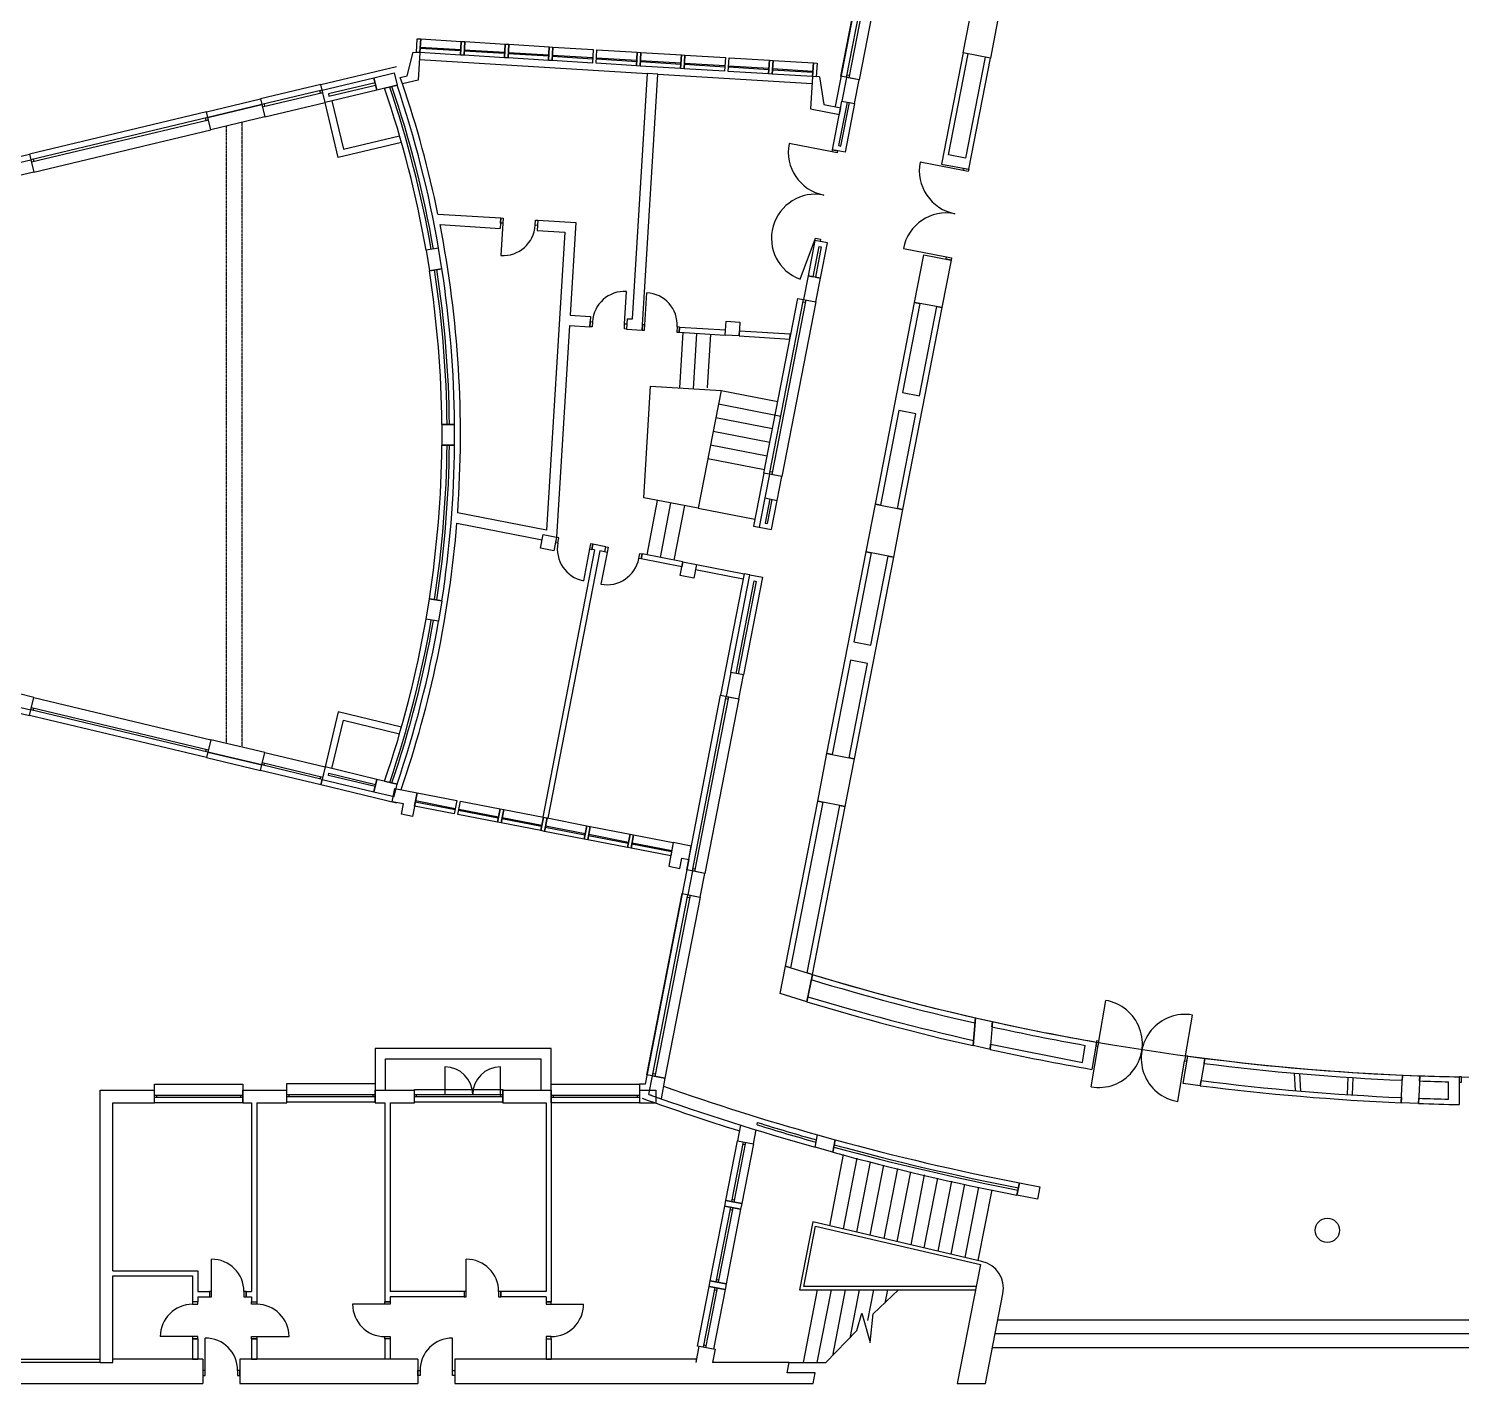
# Model space of a CAD drawing. Header units: millimetres. Extents: x -242071 to 82444, y -53139 to 112036.
# Drawn here: x -35061 to -3554, y -28063 to 1732 of the extents above; entities that cross this region are included whole.
import ezdxf

# ---------------------------------------------------------------- set-up
doc = ezdxf.new("R2010")
doc.units = ezdxf.units.MM
doc.linetypes.add('HIDDEN', pattern=[9.525, 6.35, -3.175])
for name, color, linetype in [('Columns_conc_steel_timber', 5, 'Continuous'), ('Open_stairs_and_ramps', 2, 'Continuous'), ('Walls_brick_block_etc', 3, 'Continuous'), ('Windows_and_doors_to_brickwork', 1, 'Continuous')]:
    doc.layers.add(name, color=color, linetype=linetype)

msp = doc.modelspace()

# ---------------------------------------------------------------- linework, layer by layer
at = {"layer": 'Columns_conc_steel_timber', "color": 4, "linetype": 'Continuous'}
for p, q in [((-27919.3, 494.1), (-27919.3, 494.1)), ((-17231.8, -157), (-17202.7, -7.4)), ((-15372.9, -3240.6), (-14774.5, -3356.9)), ((-16439.1, -8727), (-15840.7, -8843.3)), ((-17505.4, -14213.4), (-16907, -14329.7)), ((-27919.3, -14893.2), (-27919.3, -14893.2)), ((-14292.2, -20635.3), (-14241.3, -20022)), ((-21420.2, -21708.8), (-21340.9, -21300.8))]:
    msp.add_line(p, q, dxfattribs=at)
for points in [[(-13708.2, 2129.5), (-13911.8, 1082.3), (-14510.2, 1198.6), (-14306.6, 2245.8)], [(-26516.2, 1510.2), (-26436.4, 1505.3), (-26454.7, 1205.8), (-26534.5, 1210.7), (-26516.2, 1510.2)], [(-25548, 1450.9), (-25468.2, 1446.1), (-25486.5, 1146.6), (-25566.3, 1151.5), (-25548, 1450.9)], [(-24579.8, 1391.7), (-24500, 1386.9), (-24518.3, 1087.4), (-24598.1, 1092.3), (-24579.8, 1391.7)], [(-23611.6, 1332.5), (-23531.8, 1327.7), (-23550.1, 1028.2), (-23630, 1033.1), (-23611.6, 1332.5)], [(-26887.4, 659.6), (-26739.2, 695), (-26606.8, 1215.1), (-26454.7, 1205.8), (-26491.9, 597.4), (-26837.8, 514.7), (-26887.4, 659.6)], [(-21675.3, 1214.1), (-21595.4, 1209.3), (-21613.7, 909.8), (-21693.6, 914.7), (-21675.3, 1214.1)], [(-20707.1, 1154.9), (-20627.2, 1150.1), (-20645.5, 850.6), (-20725.4, 855.5), (-20707.1, 1154.9)], [(-18770.7, 1036.5), (-18690.8, 1031.7), (-18709.1, 732.2), (-18789, 737.1), (-18770.7, 1036.5)], [(-17802.5, 977.3), (-17722.6, 972.5), (-17741, 673), (-17820.8, 677.9), (-17802.5, 977.3)], [(-27469.3, 650.7), (-27024.6, 756.9), (-26959.8, 485.6), (-27404.5, 379.4), (-27469.3, 650.7)], [(-17668.7, 668.6), (-17820.8, 677.9), (-17864.4, -34.1), (-17231.8, -157)], [(-17668.7, 668.6), (-17573, 64.6), (-17202.7, -7.4)], [(-16798.6, 607.2), (-17072.9, 660.5), (-17174.7, 136.9), (-16900.4, 83.6), (-16798.6, 607.2)], [(-31055.1, -493.2), (-31120, -221.5), (-29934.2, 61.8), (-29869.3, -209.9), (-31055.1, -493.2)], [(-26248.7, -3592.8), (-25972.8, -3549.1), (-26044.3, -3097.5), (-26320.3, -3141.2), (-26248.7, -3592.8)], [(-14774.5, -3356.9), (-14978, -4404.1), (-15576.4, -4287.8), (-15372.9, -3240.6)], [(-17646.6, -3756.1), (-17920.9, -3702.8), (-18022.7, -4226.4), (-17748.4, -4279.7), (-17646.6, -3756.1)], [(-19721.9, -4703.7), (-19417.7, -4722.3), (-19436.3, -5026.5), (-19740.5, -5007.9), (-19721.9, -4703.7)], [(-25972.5, -7428.6), (-25693.1, -7428.6), (-25693.1, -6971.4), (-25972.5, -6971.4), (-25972.5, -7428.6)], [(-18494.6, -8119.5), (-18768.9, -8066.2), (-18870.7, -8589.8), (-18596.4, -8643.1), (-18494.6, -8119.5)], [(-15840.7, -8843.3), (-16044.2, -9890.5), (-16642.6, -9774.2), (-16439.1, -8727)], [(-23748.9, -9396), (-23449.7, -9454.1), (-23507.8, -9753.4), (-23807, -9695.2), (-23748.9, -9396)], [(-20671.6, -9994), (-20372.4, -10052.2), (-20430.5, -10351.4), (-20729.7, -10293.3), (-20671.6, -9994)], [(-26248.7, -10806.4), (-25972.8, -10850.1), (-26044.3, -11301.7), (-26320.3, -11258), (-26248.7, -10806.4)], [(-19342.6, -12482.9), (-19616.9, -12429.5), (-19718.7, -12953.1), (-19444.4, -13006.5), (-19342.6, -12482.9)], [(-31055.1, -13906), (-31120, -14177.7), (-29934.2, -14461), (-29869.3, -14189.3), (-31055.1, -13906)], [(-16907, -14329.7), (-17110.5, -15376.9), (-17708.9, -15260.6), (-17505.4, -14213.4)], [(-27469.3, -15049.8), (-27024.6, -15156.1), (-26959.8, -14884.8), (-27404.5, -14778.5), (-27469.3, -15049.8)], [(-27065.9, -15271.9), (-27008.7, -14977.4), (-26517.9, -15072.8), (-26619, -15593.1), (-26864.4, -15545.4), (-26820.5, -15319.6), (-27065.9, -15271.9)], [(-24692, -15427.6), (-24613.5, -15442.9), (-24670.7, -15737.4), (-24749.3, -15722.1), (-24692, -15427.6)], [(-23739.8, -15612.7), (-23661.3, -15628), (-23718.5, -15922.5), (-23797.1, -15907.2), (-23739.8, -15612.7)], [(-22787.6, -15797.8), (-22709.1, -15813), (-22766.4, -16107.5), (-22844.9, -16092.2), (-22787.6, -15797.8)], [(-21835.5, -15982.8), (-21756.9, -15998.1), (-21814.2, -16292.6), (-21892.7, -16277.3), (-21835.5, -15982.8)], [(-20544.9, -16539.2), (-20487.7, -16244.7), (-20883.3, -16167.9), (-20984.4, -16688.1), (-20739, -16735.8), (-20695.1, -16510), (-20544.9, -16539.2)], [(-20190.6, -16846.2), (-20464.9, -16792.9), (-20566.7, -17316.5), (-20292.3, -17369.8), (-20190.6, -16846.2)], [(-18414.3, -18890.2), (-17826.2, -19071.6), (-17945.3, -19672.2), (-18531.1, -19491.6), (-18414.3, -18890.2)], [(-14241.3, -20022), (-13866, -20106), (-13916.8, -20718.7), (-14292.2, -20635.3)], [(-9672, -21466.4), (-9570.5, -20865.2), (-9192.4, -20914.5), (-9294, -21515.9), (-9672, -21466.4)], [(-21340.9, -21300.8), (-21066.6, -21354.1), (-21153.8, -21802.9)], [(-4848.7, -21282), (-4468, -21297.9), (-4493.4, -21906.7), (-4874.1, -21890.8), (-4848.7, -21282)], [(-17767.5, -22870.8), (-17714.4, -22596.9), (-17322.4, -22705.7), (-17375, -22979.5), (-17767.5, -22870.8)], [(-13273.4, -23650.9), (-12824.3, -23738.2), (-12877.8, -24012.4), (-13326.6, -23925.2), (-13273.4, -23650.9)], [(-19728.3, -24040.6), (-19379.2, -24108.4), (-19403.4, -24233.1), (-19752.5, -24165.2), (-19728.3, -24040.6)], [(-20095.3, -25929.3), (-20071.1, -25804.6), (-19722, -25872.5), (-19746.2, -25997.1), (-20095.3, -25929.3)]]:
    msp.add_lwpolyline(points, dxfattribs=at)
msp.add_circle((-6500, -24697), 266.7, dxfattribs=at)
msp.add_arc((-2588.4, 31169.6), 56131.7, 250.39745, 250.68578, dxfattribs=at)
at = {"layer": 'Open_stairs_and_ramps', "color": 2, "linetype": 'Continuous'}
for p, q in [((-20672.2, -4950.9), (-20746.6, -6167.9)), ((-20442.4, -6186.5), (-20368, -4969.5)), ((-20063.7, -4988.1), (-20135.7, -6165)), ((-19833.9, -6223.7), (-18587.2, -6466)), ((-19892.1, -6522.9), (-18520.7, -6789.4)), ((-19950.2, -6822.1), (-18703.5, -7064.4)), ((-20008.4, -7121.3), (-18761.7, -7363.6)), ((-20066.5, -7420.5), (-18819.8, -7662.8)), ((-20124.7, -7719.7), (-18878, -7962)), ((-21235.5, -8642.4), (-21468.1, -9839.3)), ((-21168.9, -9897.4), (-20936.3, -8700.6)), ((-20637.1, -8758.7), (-20869.7, -9955.6)), ((-20337.9, -8816.9), (-19091.2, -9059.2)), ((-17443.8, -24597.8), (-17139.7, -23032.9)), ((-16844.5, -23111.5), (-17146.8, -24667.2)), ((-16849.8, -24736.6), (-16548.9, -23188.5)), ((-16552.8, -24806), (-16253.1, -23263.8)), ((-15956.9, -23337.5), (-16255.7, -24875.4)), ((-15958.7, -24944.8), (-15660.4, -23409.6)), ((-15363.6, -23480.1), (-15661.7, -25014.2)), ((-15364.7, -25083.6), (-15066.4, -23548.9)), ((-14769, -23616.1), (-15067.7, -25153)), ((-14770.7, -25222.4), (-14471.2, -23681.6)), ((-14173.2, -23745.6), (-14473.7, -25291.8)), ((-14176.6, -25361.2), (-13874.8, -23807.9)), ((-14096.3, -25379.9), (-17815.1, -24511)), ((-17717.3, -26005.1), (-18028.3, -27605.3)), ((-17717.8, -27605.3), (-17406.8, -26005.1)), ((-17377.9, -27454), (-17096.3, -26005.1)), ((-16992.5, -27068.5), (-16785.8, -26005.1)), ((-16607.1, -26683.1), (-16475.3, -26005.1)), ((-16221.7, -26297.7), (-16164.8, -26005.1)), ((-13746.9, -26665.5), (8646.3, -26665.5)), ((8705.6, -26970.3), (-13806.1, -26970.3)), ((-13865.4, -27275.1), (8764.8, -27275.1)), ((-18338.8, -27605.3), (-17529.2, -27605.3))]:
    msp.add_line(p, q, dxfattribs=at)
for points in [[(-21384.5, -6128.8), (-19833.9, -6223.7), (-20337.9, -8816.9), (-21534.7, -8584.3), (-21384.5, -6128.8)], [(-17815.1, -24511), (-18105.4, -26005.1), (-14239.5, -26005.1)], [(-14224.7, -25928.9), (-18013, -25928.9), (-17755.4, -24603.2), (-14131.7, -25449.9)], [(-17529.2, -27605.3), (-16848.5, -26902.4), (-16741, -26519.9), (-16557.2, -27167), (-16485.5, -26532.1), (-15929, -26005.1)]]:
    msp.add_lwpolyline(points, dxfattribs=at)
at = {"layer": 'Walls_brick_block_etc', "color": 3, "linetype": 'Continuous'}
for p, q in [((-26464, 1053.7), (-21451.6, 747.2)), ((-21781.9, -4654), (-21451.6, 747.2)), ((-21567.7, -4896.2), (-21223.4, 733.3)), ((-21223.4, 733.3), (-21451.6, 747.2)), ((-21223.4, 733.3), (-17830.1, 525.8)), ((-27232.6, 420.4), (-26959.8, 485.6)), ((-35979.7, -1251.8), (-35039.1, -1027.1)), ((-35039.1, -1027.1), (-35009.6, -1150.6)), ((-26060.1, -2347.3), (-24674.3, -2432.1)), ((-24674.3, -2432.1), (-24688.2, -2660.3)), ((-23863, -2481.7), (-23876.9, -2709.9)), ((-23863, -2481.7), (-23026.3, -2532.9)), ((-26013.5, -2579.2), (-24688.2, -2660.3)), ((-23876.9, -2709.9), (-23268.5, -2747.1)), ((-23026.3, -2532.9), (-23151, -4570.3)), ((-26044.3, -3097.5), (-26320.3, -3141.2)), ((-26248.7, -3592.8), (-25972.8, -3549.1)), ((-25972.8, -3549.1), (-26248.7, -3592.8)), ((-23151, -4570.3), (-22707.3, -4597.4)), ((-22707.3, -4597.4), (-22721.2, -4825.6)), ((-21896, -4647.1), (-21910, -4875.2)), ((-21896, -4647.1), (-21781.9, -4654)), ((-23164.9, -4798.5), (-23449.7, -9454.1)), ((-23164.9, -4798.5), (-22721.2, -4825.6)), ((-21910, -4875.2), (-21567.7, -4896.2)), ((-20749.4, -4831.7), (-20756.4, -4945.8)), ((-20756.4, -4945.8), (-19740.5, -5007.9)), ((-20749.4, -4831.7), (-19733.5, -4893.8)), ((-19740.5, -5007.9), (-19733.5, -4893.8)), ((-19436.3, -5026.5), (-19429.3, -4912.4)), ((-19436.3, -5026.5), (-18320.8, -5094.7)), ((-19429.3, -4912.4), (-18313.8, -4980.7)), ((-18320.8, -5094.7), (-18313.8, -4980.7)), ((-25693.1, -6971.4), (-25972.5, -6971.4)), ((-25972.5, -6971.4), (-25693.1, -6971.4)), ((-25972.5, -7428.6), (-25693.1, -7428.6)), ((-25693.1, -7428.6), (-25972.5, -7428.6)), ((-25643.7, -9144.2), (-23770.7, -9508.2)), ((-22614.6, -9732.9), (-23756.7, -15609.4)), ((-22502.4, -9754.7), (-23644.5, -15631.2)), ((-22651.8, -9609.2), (-22673.6, -9721.4)), ((-22614.6, -9732.9), (-22673.6, -9721.4)), ((-22368.4, -9664.3), (-22651.8, -9609.2)), ((-22390.2, -9776.5), (-22502.4, -9754.7)), ((-22390.2, -9776.5), (-22368.4, -9664.3)), ((-21592.3, -9931.5), (-21570.5, -9819.3)), ((-20693.4, -10106.3), (-21592.3, -9931.5)), ((-20671.6, -9994), (-21570.5, -9819.3)), ((-20671.6, -9994), (-20693.4, -10106.3)), ((-20372.4, -10052.2), (-20394.2, -10164.4)), ((-20372.4, -10052.2), (-19323.8, -10256)), ((-20394.2, -10164.4), (-19345.6, -10368.2)), ((-19323.8, -10256), (-19345.6, -10368.2)), ((-25972.8, -10850.1), (-26248.7, -10806.4)), ((-26248.7, -10806.4), (-25972.8, -10850.1)), ((-26044.3, -11301.7), (-26320.3, -11258)), ((-35979.7, -13147.4), (-35039.1, -13372.1)), ((-35039.1, -13372.1), (-35009.6, -13248.5)), ((-27232.6, -14819.6), (-26959.8, -14884.8)), ((-23756.7, -15609.4), (-23644.5, -15631.2)), ((-17945.3, -19672.2), (-17826.2, -19071.6)), ((-14241.3, -20022), (-14292.2, -20635.3)), ((-13875.5, -20220.7), (-13866, -20106)), ((-11579, -20556), (-11680.5, -21156.9)), ((-9211.4, -21027.1), (-9192.4, -20914.5)), ((-9294, -21515.9), (-9274.9, -21403.1)), ((-7230.2, -21240.4), (-7204.8, -21625.2)), ((-7115, -21250.5), (-7089.6, -21635.1)), ((-6050.7, -21331.6), (-6066.5, -21712.3)), ((-5936.6, -21339), (-5952.5, -21719.7)), ((-4848.7, -21282.8), (-4853.4, -21396.8)), ((-4472.7, -21411.8), (-4468, -21297.9)), ((-3604.4, -21321.7), (-3604.4, -21931.2)), ((-33487.5, -21610.9), (-32293.7, -21610.9)), ((-33487.5, -27605.3), (-33487.5, -21610.9)), ((-32293.7, -21890.3), (-32293.7, -21610.9)), ((-30350.6, -21890.3), (-30350.6, -21610.9)), ((-30350.6, -21610.9), (-29385.4, -21610.9)), ((-29385.4, -21890.3), (-29385.4, -21610.9)), ((-27442.3, -21890.3), (-27442.3, -21610.9)), ((-27442.3, -21610.9), (-26578.7, -21610.9)), ((-26578.7, -21890.3), (-26578.7, -21610.9)), ((-24635.6, -21890.3), (-24635.6, -21610.9)), ((-24635.6, -21610.9), (-23568.8, -21610.9)), ((-23568.8, -21610.9), (-23568.8, -26271.8)), ((-21625.7, -21610.9), (-21266.5, -21610.9)), ((-21625.7, -21610.9), (-21625.7, -21890.3)), ((-21266.5, -21610.9), (-21266.5, -21890.3)), ((-3833, -21812), (-3833, -21430.9)), ((-33208.1, -25586), (-33208.1, -21890.3)), ((-33208.1, -21890.3), (-32293.7, -21890.3)), ((-30350.6, -21890.3), (-30160.1, -21890.3)), ((-30160.1, -21890.3), (-30160.1, -26043.2)), ((-30045.8, -21890.3), (-30045.8, -26271.8)), ((-30045.8, -21890.3), (-29385.4, -21890.3)), ((-27442.3, -21890.3), (-27226.4, -21890.3)), ((-27226.4, -21890.3), (-27226.4, -26271.8)), ((-27112.1, -21890.3), (-26578.7, -21890.3)), ((-27112.1, -21890.3), (-27112.1, -26043.2)), ((-24635.6, -21890.3), (-23683.1, -21890.3)), ((-23683.1, -21890.3), (-23683.1, -26043.2)), ((-21625.7, -21890.3), (-21266.5, -21890.3)), ((-4869.3, -21777.5), (-4874.1, -21890.8)), ((-4493.4, -21906.7), (-4488.6, -21792.5)), ((-19042.6, -22376.7), (-19032.9, -22326.4)), ((-19406.2, -22383.4), (-19472.6, -22725.3)), ((-19123.6, -22793.2), (-19064.6, -22489.5)), ((-17767.5, -22870.8), (-17714.4, -22596.9)), ((-19472.6, -22725.3), (-19123.6, -22793.2)), ((-17375, -22979.5), (-17322.4, -22705.7)), ((-13273.4, -23650.9), (-13326.7, -23925.3)), ((-33208.1, -25586), (-31341.2, -25586)), ((-33208.1, -25700.3), (-31455.5, -25700.3)), ((-33208.1, -27605.3), (-33208.1, -25700.3)), ((-31455.5, -25700.3), (-31455.5, -26271.8)), ((-31341.2, -25586), (-31341.2, -26043.2)), ((-31341.2, -26043.2), (-31087.2, -26043.2)), ((-31087.2, -26043.2), (-31087.2, -26157.5)), ((-30274.4, -26043.2), (-30160.1, -26043.2)), ((-30274.4, -26043.2), (-30274.4, -26157.5)), ((-25486.5, -26043.2), (-27112.1, -26043.2)), ((-25486.5, -26043.2), (-25486.5, -26157.5)), ((-24673.7, -26043.2), (-24673.7, -26157.5)), ((-23683.1, -26043.2), (-24673.7, -26043.2)), ((-14018.4, -28062.5), (-13635.4, -26091.7)), ((-31341.2, -26271.8), (-31455.5, -26271.8)), ((-31341.2, -26157.5), (-31087.2, -26157.5)), ((-31341.2, -26157.5), (-31341.2, -26271.8)), ((-30274.4, -26157.5), (-30160.1, -26157.5)), ((-30160.1, -26157.5), (-30160.1, -26271.8)), ((-30160.1, -26271.8), (-30045.8, -26271.8)), ((-27112.1, -26271.8), (-27226.4, -26271.8)), ((-25486.5, -26157.5), (-27112.1, -26157.5)), ((-27112.1, -26157.5), (-27112.1, -26271.8)), ((-23683.1, -26157.5), (-24673.7, -26157.5)), ((-23683.1, -26157.5), (-23683.1, -26271.8)), ((-23683.1, -26271.8), (-23568.8, -26271.8)), ((-31341.2, -27084.6), (-31455.5, -27084.6)), ((-31455.5, -27084.6), (-31455.5, -27529.1)), ((-31341.2, -27084.6), (-31341.2, -27529.1)), ((-30160.1, -27084.6), (-30045.8, -27084.6)), ((-30160.1, -27084.6), (-30160.1, -27529.1)), ((-30045.8, -27084.6), (-30045.8, -27529.1)), ((-27226.4, -27084.6), (-27226.4, -27529.1)), ((-27112.1, -27084.6), (-27226.4, -27084.6)), ((-27112.1, -27084.6), (-27112.1, -27529.1)), ((-23683.1, -27084.6), (-23568.8, -27084.6)), ((-23683.1, -27084.6), (-23683.1, -27529.1)), ((-23568.8, -27084.6), (-23568.8, -27529.1)), ((-33487.5, -27605.3), (-42656.9, -27605.3)), ((-33487.5, -27605.3), (-33208.1, -27605.3)), ((-31226.9, -27529.1), (-33208.1, -27529.1)), ((-31455.5, -27529.1), (-31341.2, -27529.1)), ((-31226.9, -27529.1), (-31226.9, -28062.5)), ((-26502.5, -27529.1), (-30414.1, -27529.1)), ((-30414.1, -27529.1), (-30414.1, -28062.5)), ((-30160.1, -27529.1), (-30045.8, -27529.1)), ((-27112.1, -27529.1), (-27226.4, -27529.1)), ((-26502.5, -27529.1), (-26502.5, -28062.5)), ((-20382.9, -27529.1), (-25689.7, -27529.1)), ((-25689.7, -27529.1), (-25689.7, -28062.5)), ((-23683.1, -27529.1), (-23568.8, -27529.1)), ((-18338.8, -27605.3), (-20020.7, -27605.3)), ((-41742.5, -28062.5), (-31226.9, -28062.5)), ((-30414.1, -28062.5), (-26502.5, -28062.5)), ((-25689.7, -28062.5), (-17806.6, -28062.5))]:
    msp.add_line(p, q, dxfattribs=at)
at = {"layer": 'Walls_brick_block_etc', "color": 1, "linetype": 'HIDDEN'}
for p, q in [((-30720.7, -413.3), (-30720.7, -13985.9)), ((-30365.1, -14070.8), (-30365.1, -327.9))]:
    msp.add_line(p, q, dxfattribs=at)
at = {"layer": 'Walls_brick_block_etc', "color": 3, "linetype": 'Continuous'}
for points in [[(-22529.5, 7458.8), (-18520.1, 7458.8), (-18058.5, 9834.3), (-15419.4, 9834.3), (-17327.4, 16.8)], [(-14510.2, 1198.6), (-14985.2, -1245.9), (-14386.8, -1362.2), (-13911.8, 1082.3), (-14024, 1104.1), (-14455.4, -1116), (-14829.4, -1043.3), (-14398, 1176.8)], [(-28605.7, 379.2), (-28635.2, 502.7), (-26972.1, 900)], [(-28540.8, 107.4), (-28605.7, 379.2), (-27469.3, 650.7), (-27404.5, 379.4), (-28540.8, 107.4)], [(-27442.8, 539.5), (-28468, 294.6), (-28456.3, 245.6), (-27431.1, 490.5)], [(-31120, -221.5), (-31149.5, -97.9), (-29963.7, 185.3), (-29934.2, 61.8), (-31120, -221.5)], [(-26861.3, -770.4), (-28251.6, -1103.1), (-28540.8, 107.4)], [(-28392.6, 142.9), (-28138.8, -919.4), (-26903.3, -623.7)], [(-16900.4, 83.6), (-17107.7, -983.4), (-17382.1, -930.1), (-17174.7, 136.9), (-17062.5, 115.1), (-17248.1, -839.7), (-17198.1, -849.4), (-17012.6, 105.4), (-16900.4, 83.6)], [(-35357.2, -1233.7), (-35009.6, -1150.6), (-34944.7, -1422.4), (-35292.3, -1505.4), (-35357.2, -1233.7)], [(-23268.5, -2747.1), (-23669, -9295.1), (-25626.2, -8914.7)], [(-17646.6, -3756.1), (-17495.4, -2978.1), (-17769.7, -2924.8), (-17920.9, -3702.8), (-17808.7, -3724.6), (-17679.3, -3058.8), (-17629.4, -3068.5), (-17758.8, -3734.3), (-17646.6, -3756.1)], [(-16439.1, -8727), (-15576.4, -4287.8), (-15464.2, -4309.6), (-15845.4, -6271.1), (-15471.4, -6343.8), (-15090.2, -4382.3), (-14978, -4404.1), (-15840.7, -8843.3), (-15952.9, -8821.5), (-15548.9, -6742.7), (-15922.9, -6670), (-16326.9, -8748.8), (-16439.1, -8727)], [(-18893.5, -8042), (-19120.3, -9208.8), (-18995.7, -9233)], [(-18870.7, -8589.8), (-18995.7, -9233), (-18721.4, -9286.3), (-18596.4, -8643.1)], [(-18758.5, -8611.6), (-18861.7, -9142.6), (-18811.8, -9152.3), (-18708.6, -8621.3)], [(-17505.4, -14213.4), (-16642.6, -9774.2), (-16530.4, -9796), (-16911.6, -11757.5), (-16537.6, -11830.2), (-16156.4, -9868.7), (-16044.2, -9890.5), (-16907, -14329.7), (-17019.2, -14307.9), (-16615.2, -12229.1), (-16989.2, -12156.4), (-17393.2, -14235.2), (-17505.4, -14213.4)], [(-19199.2, -10280.2), (-19323.8, -10256), (-19843.3, -12928.9)], [(-19616.9, -12429.5), (-19199.2, -10280.2), (-18924.9, -10333.5), (-19342.6, -12482.9)], [(-19504.7, -12451.3), (-19108.8, -10414.2), (-19058.9, -10423.9), (-19454.8, -12461)], [(-35357.2, -13165.5), (-35009.6, -13248.5), (-34944.7, -12976.8), (-35292.3, -12893.7), (-35357.2, -13165.5)], [(-26861.3, -13628.8), (-28251.6, -13296.1), (-28540.8, -14506.6)], [(-28392.6, -14542.1), (-28138.8, -13479.8), (-26903.3, -13775.4)], [(-31120, -14177.7), (-31149.5, -14301.2), (-29963.7, -14584.5), (-29934.2, -14461), (-31120, -14177.7)], [(-26972.4, -15299.1), (-28635.2, -14901.9), (-28605.7, -14778.4)], [(-28540.8, -14506.6), (-28605.7, -14778.4), (-27469.3, -15049.8), (-27404.5, -14778.5), (-28540.8, -14506.6)], [(-27442.8, -14938.7), (-28468, -14693.7), (-28456.3, -14644.8), (-27431.1, -14889.7)], [(-18414.3, -18890.2), (-17708.9, -15260.6), (-17596.7, -15282.4), (-18304.4, -18924.1), (-18414.3, -18890.2)], [(-17222.7, -15355.1), (-17110.5, -15376.9), (-17828.4, -19070.9), (-17938.2, -19037), (-17222.7, -15355.1)], [(-20545.1, -16539.2), (-21506.1, -21483.9), (-21625.7, -21483.9)], [(-23568.8, -21610.9), (-23568.8, -20696.5), (-27442.3, -20696.5), (-27442.3, -21610.9)], [(-13916.8, -20718.7), (-13907.3, -20603.8), (-11886.6, -21004.5), (-11823.2, -20628.8)], [(-27213.7, -21610.9), (-27213.7, -20925.1), (-23797.4, -20925.1), (-23797.4, -21610.9)], [(-14131.7, -25449.9), (-14639.4, -28062.5), (-14018.4, -28062.5)], [(-36535.5, -26824.3), (-36535.5, -27529.1), (-33487.5, -27529.1)], [(-20382.9, -27605.3), (-20312.8, -27244.5), (-19963.8, -27312.4), (-20020.7, -27605.3)], [(-17806.6, -28062.5), (-17762.2, -27833.9), (-18383.2, -27833.9), (-18338.8, -27605.3)]]:
    msp.add_lwpolyline(points, dxfattribs=at)
for centre, radius, start, end in [((-49570.6, -7199.6), 23601.9, 9.9013, 18.8357), ((-49570.6, -7199.6), 23716.2, 9.89696, 18.8096), ((-49568.3, -7199.6), 23764.7, 9.896, 18.7999), ((-49568.3, -7199.6), 23879, 9.89171, 18.77414), ((-49573.3, -7199.2), 24008.6, 11.65908, 18.74146), ((-49573.3, -7199.2), 24008.6, 355.90237, 11.09461), ((-49573.3, -7200), 23601.9, 0.55496, 8.79138), ((-49573.3, -7200), 23601.9, 0.55496, 8.79138), ((-49573.3, -7200), 23716.2, 0.55228, 8.79238), ((-49571, -7200), 23764.7, 0.55115, 8.79367), ((-49571, -7200), 23879, 0.54852, 8.79466), ((-49571, -7200), 23879, 0.54852, 8.79466), ((-49573.3, -7200), 23601.9, 351.20862, 359.44504), ((-49573.3, -7200), 23601.9, 351.20862, 359.44504), ((-49573.3, -7200), 23716.2, 351.20762, 359.44772), ((-49571, -7200), 23764.7, 351.20633, 359.44885), ((-49571, -7200), 23879, 351.20534, 359.45148), ((-49571, -7200), 23879, 351.20534, 359.45148), ((-49573.3, -7199.2), 24008.6, 341.02781, 355.35315), ((-49570.6, -7199.6), 23601.9, 341.1643, 350.0987), ((-49570.6, -7199.6), 23716.2, 341.1904, 350.10304), ((-49568.3, -7199.6), 23764.7, 341.2001, 350.104), ((-49568.3, -7199.6), 23879, 341.22586, 350.10829), ((-2588.4, 31169.6), 52615.2, 253.14006, 257.19368), ((-2588.4, 31169.6), 52501.1, 253.1253, 257.17603), ((-2588.4, 31169.6), 53110.5, 253.19287, 257.26939), ((-2588.4, 31169.6), 52996.2, 253.18077, 257.25204), ((-2588.4, 31169.6), 52501.1, 257.59579, 260.13968), ((-2588.4, 31169.6), 52615.2, 257.6125, 259.89133), ((-2588.4, 31169.6), 53110.5, 257.68424, 260.1428), ((-2588.4, 31169.6), 52615.2, 262.7686, 267.53267), ((-2588.4, 31169.6), 52501.1, 262.77372, 267.5325), ((-2588.4, 31169.6), 52996.2, 262.75164, 267.53323), ((-2588.4, 31169.6), 52615.2, 267.94757, 268.64456), ((-2588.4, 31169.6), 52501.1, 267.9483, 268.89115), ((-2588.4, 31169.6), 56131.7, 250.39745, 254.31079), ((-2588.4, 31169.6), 55853.7, 250.6441, 254.28723), ((-2588.4, 31169.6), 53110.5, 262.7466, 267.5334), ((-2588.4, 31169.6), 56260.1, 250.28641, 252.58034), ((-2588.4, 31169.6), 53110.5, 267.94442, 268.90387), ((-2588.4, 31169.6), 52996.2, 267.94514, 268.6543), ((-2588.4, 31169.6), 55966.5, 252.91275, 254.29682), ((-2588.4, 31169.6), 56017.4, 252.9183, 254.30113), ((-2588.4, 31169.6), 56131.7, 254.72648, 258.97098), ((-2588.4, 31169.6), 56017.4, 254.7175, 258.97092), ((-2588.4, 31169.6), 55966.5, 254.71349, 258.97089), ((-2588.4, 31169.6), 55853.7, 254.70458, 258.97083), ((-14235.3, -25975.1), 611.2, 349.00213, 76.84861)]:
    msp.add_arc(centre, radius, start, end, dxfattribs=at)
at = {"layer": 'Walls_brick_block_etc', "color": 1, "linetype": 'Continuous'}
msp.add_arc((-2588.4, 31169.5), 52501, 253.12529, 286.87226, dxfattribs=at)
at = {"layer": 'Windows_and_doors_to_brickwork', "color": 1, "linetype": 'Continuous'}
for p, q in [((-17072.9, 660.5), (-16326.7, 4500.3)), ((-16276.8, 4490.6), (-17023, 650.8)), ((-25560.8, 1241.3), (-26449.2, 1295.7)), ((-25559.3, 1266.3), (-26447.7, 1320.6)), ((-24591.1, 1207.1), (-25479.5, 1261.4)), ((-24592.6, 1182.1), (-25481, 1236.5)), ((-23624.5, 1122.9), (-24512.8, 1177.3)), ((-23622.9, 1147.9), (-24511.3, 1202.2)), ((-22656.3, 1063.7), (-23544.6, 1118.1)), ((-22654.7, 1088.7), (-23543.1, 1143)), ((-21688.1, 1004.5), (-22576.4, 1058.9)), ((-21686.5, 1029.5), (-22574.9, 1083.8)), ((-20719.9, 945.3), (-21608.2, 999.7)), ((-20718.4, 970.3), (-21606.7, 1024.6)), ((-19750.2, 911.1), (-20638.5, 965.4)), ((-19751.7, 886.1), (-20640, 940.5)), ((-18783.5, 826.9), (-19671.8, 881.3)), ((-18782, 851.9), (-19670.3, 906.2)), ((-17815.3, 767.7), (-18703.7, 822.1)), ((-17813.8, 792.7), (-18702.1, 847)), ((-17013.3, 700.7), (-17063.2, 710.4)), ((-28605.7, 379.2), (-29934.2, 61.8)), ((-29922.4, 12.4), (-28593.9, 329.8)), ((-28643.3, 318), (-28655.1, 367.4)), ((-29884.8, 73.6), (-29873, 24.2)), ((-31120, -221.5), (-35009.6, -1150.6)), ((-34997.8, -1200.1), (-31108.2, -270.9)), ((-31157.6, -282.7), (-31169.4, -233.3)), ((-34960.2, -1138.8), (-34948.4, -1188.2)), ((-18768.9, -8066.2), (-18022.6, -4226.4)), ((-17972.8, -4236.1), (-18719, -8075.9)), ((-18032.3, -4276.3), (-17982.5, -4286)), ((-18709.3, -8026), (-18759.2, -8016.3)), ((-34997.8, -13199.1), (-31108.2, -14128.3)), ((-34960.2, -13260.3), (-34948.4, -13210.9)), ((-20464.8, -16792.9), (-19718.6, -12953.2)), ((-19668.8, -12962.8), (-20415, -16802.6)), ((-19728.3, -13003), (-19678.4, -13012.7)), ((-31120, -14177.7), (-35009.6, -13248.5)), ((-31157.6, -14116.5), (-31169.4, -14165.9)), ((-28605.7, -14778.4), (-29934.2, -14461)), ((-29922.4, -14411.6), (-28593.9, -14728.9)), ((-29884.8, -14472.8), (-29873, -14423.4)), ((-28643.3, -14717.1), (-28655.1, -14766.6)), ((-25684.3, -15448.7), (-26557.9, -15278.9)), ((-25679.5, -15424.2), (-26553.1, -15254.4)), ((-24732.1, -15633.8), (-25605.7, -15464)), ((-24727.3, -15609.2), (-25601, -15439.5)), ((-23779.9, -15818.8), (-24653.5, -15649.1)), ((-23775.1, -15794.3), (-24648.8, -15624.5)), ((-22827.7, -16003.9), (-23701.4, -15834.1)), ((-22822.9, -15979.4), (-23696.6, -15809.6)), ((-21875.5, -16188.9), (-22749.2, -16019.2)), ((-21870.8, -16164.4), (-22744.4, -15994.6)), ((-20923.3, -16374), (-21797, -16204.2)), ((-20918.6, -16349.5), (-21792.2, -16179.7)), ((-20405.3, -16752.7), (-20455.2, -16743)), ((-21340.9, -21300.8), (-20566.6, -17316.5)), ((-20516.7, -17326.2), (-21291.1, -21310.5)), ((-20576.3, -17366.4), (-20526.4, -17376.1)), ((-25905.6, -21102.9), (-25905.6, -21712.5)), ((-24686.4, -21712.5), (-24686.4, -21102.9)), ((-21281.4, -21260.6), (-21331.2, -21251)), ((-32293.7, -21725.2), (-30350.6, -21725.2)), ((-32242.9, -21776), (-32242.9, -21725.2)), ((-30401.4, -21725.2), (-30401.4, -21776)), ((-29385.4, -21712.5), (-27442.3, -21712.5)), ((-29334.6, -21763.3), (-29334.6, -21712.5)), ((-27493.1, -21712.5), (-27493.1, -21763.3)), ((-26578.7, -21598.2), (-24635.6, -21598.2)), ((-26578.7, -21712.5), (-24635.6, -21712.5)), ((-26527.9, -21763.3), (-26527.9, -21712.5)), ((-24686.4, -21712.5), (-24686.4, -21763.3)), ((-23568.8, -21725.2), (-21625.7, -21725.2)), ((-23518, -21776), (-23518, -21725.2)), ((-21676.5, -21725.2), (-21676.5, -21776)), ((-30350.6, -21776), (-32293.7, -21776)), ((-27442.3, -21763.3), (-29385.4, -21763.3)), ((-24635.6, -21763.3), (-26578.7, -21763.3)), ((-21625.7, -21776), (-23568.8, -21776)), ((-19728.3, -24040.6), (-19472.6, -22725.3)), ((-19348, -22749.6), (-19603.6, -24064.8)), ((-19298.1, -22759.2), (-19553.7, -24074.5)), ((-19472.6, -22725.3), (-19123.6, -22793.2)), ((-19123.6, -22793.2), (-19379.2, -24108.4)), ((-19357.7, -22799.4), (-19307.8, -22809.1)), ((-20071.1, -25804.6), (-19752.5, -24165.2)), ((-19627.8, -24189.5), (-19946.4, -25828.8)), ((-19578, -24199.2), (-19896.6, -25838.5)), ((-19752.5, -24165.2), (-19403.4, -24233.1)), ((-19379.2, -24108.4), (-19728.3, -24040.6)), ((-19403.4, -24233.1), (-19722, -25872.5)), ((-19637.5, -24239.3), (-19587.6, -24249)), ((-19593.9, -24014.9), (-19544, -24024.6)), ((-19722, -25872.5), (-20071.1, -25804.6)), ((-19936.7, -25779), (-19886.9, -25788.7)), ((-20350.9, -27244.5), (-20095.3, -25929.3)), ((-19970.6, -25953.5), (-20226.3, -27268.7)), ((-19920.8, -25963.2), (-20176.4, -27278.4)), ((-20095.3, -25929.3), (-19746.2, -25997.1)), ((-19746.2, -25997.1), (-20001.9, -27312.4)), ((-19980.3, -26003.4), (-19930.5, -26013.1)), ((-20001.9, -27312.4), (-20350.9, -27244.5)), ((-20216.6, -27218.9), (-20166.7, -27228.6))]:
    msp.add_line(p, q, dxfattribs=at)
at = {"layer": 'Windows_and_doors_to_brickwork', "color": 2, "linetype": 'Continuous'}
for p, q in [((-17391.8, -980), (-18339.2, -795.9)), ((-14508.7, -1390.3), (-15456.2, -1206.2)), ((-24630.5, -2549.3), (-24674, -3259.2)), ((-18096.1, -3779.8), (-17760, -2874.9)), ((-15824.5, -3101.1), (-14877, -3285.2)), ((-21953.7, -4758), (-21910.3, -4048.2)), ((-21510, -4785.2), (-21466.6, -4075.3)), ((-22723.5, -9711.7), (-22859.1, -10409.9)), ((-22340.3, -9786.2), (-22476, -10484.3)), ((-11523.9, -20535.2), (-11372.7, -19639.9)), ((-9620.6, -20856.7), (-9469.4, -19961.4)), ((-9790.9, -21864.7), (-9639.6, -20969.4)), ((-31036.4, -26043.2), (-31036.4, -25332)), ((-25435.7, -26043.2), (-25435.7, -25332)), ((-27226.4, -26322.6), (-27937.6, -26322.6)), ((-23568.8, -26322.6), (-22857.6, -26322.6)), ((-31455.5, -27033.8), (-32166.7, -27033.8)), ((-31176.1, -27776.8), (-31176.1, -27065.6)), ((-30045.8, -27033.8), (-29334.6, -27033.8)), ((-25740.5, -27776.8), (-25740.5, -27065.6))]:
    msp.add_line(p, q, dxfattribs=at)
at = {"layer": 'Windows_and_doors_to_brickwork', "color": 1, "linetype": 'Continuous'}
for points in [[(-16451.4, 4524.5), (-16052.4, 4447), (-16798.6, 607.2), (-17197.5, 684.8), (-16451.4, 4524.5)], [(-25548, 1450.9), (-25566.3, 1151.5), (-26454.7, 1205.8), (-26436.4, 1505.3), (-25548, 1450.9)], [(-24579.8, 1391.7), (-24598.1, 1092.3), (-25486.5, 1146.6), (-25468.2, 1446.1), (-24579.8, 1391.7)], [(-23611.6, 1332.5), (-23630, 1033.1), (-24518.3, 1087.4), (-24500, 1386.9), (-23611.6, 1332.5)], [(-22643.5, 1273.3), (-22661.8, 973.9), (-23550.1, 1028.2), (-23531.8, 1327.7), (-22643.5, 1273.3)], [(-21675.3, 1214.1), (-21693.6, 914.7), (-22581.9, 969), (-22563.6, 1268.5), (-21675.3, 1214.1)], [(-20707.1, 1154.9), (-20725.4, 855.5), (-21613.7, 909.8), (-21595.4, 1209.3), (-20707.1, 1154.9)], [(-19738.9, 1095.7), (-19757.2, 796.3), (-20645.5, 850.6), (-20627.2, 1150.1), (-19738.9, 1095.7)], [(-18770.7, 1036.5), (-18789, 737.1), (-19677.3, 791.4), (-19659, 1090.9), (-18770.7, 1036.5)], [(-17802.5, 977.3), (-17820.8, 677.9), (-18709.1, 732.2), (-18690.8, 1031.7), (-17802.5, 977.3)], [(-29963.7, 185.3), (-29869.3, -209.9), (-28540.8, 107.4), (-28635.2, 502.7), (-29963.7, 185.3)], [(-35039.1, -1027.1), (-34944.7, -1422.4), (-31055.1, -493.2), (-31149.5, -97.9), (-35039.1, -1027.1)], [(-18147.3, -4202.2), (-17748.4, -4279.7), (-18494.6, -8119.5), (-18893.5, -8042), (-18147.3, -4202.2)], [(-35039.1, -13372.1), (-34944.7, -12976.8), (-31055.1, -13906), (-31149.5, -14301.2), (-35039.1, -13372.1)], [(-19843.3, -12928.9), (-19444.3, -13006.5), (-20190.6, -16846.2), (-20589.5, -16768.7), (-19843.3, -12928.9)], [(-29963.7, -14584.5), (-29869.3, -14189.3), (-28540.8, -14506.6), (-28635.2, -14901.9), (-29963.7, -14584.5)], [(-25644.2, -15242.6), (-25701.4, -15537.1), (-26575.1, -15367.3), (-26517.9, -15072.8), (-25644.2, -15242.6)], [(-24692, -15427.6), (-24749.3, -15722.1), (-25622.9, -15552.3), (-25565.7, -15257.9), (-24692, -15427.6)], [(-23739.8, -15612.7), (-23797.1, -15907.2), (-24670.7, -15737.4), (-24613.5, -15442.9), (-23739.8, -15612.7)], [(-22787.6, -15797.8), (-22844.9, -16092.2), (-23718.5, -15922.4), (-23661.3, -15628), (-22787.6, -15797.8)], [(-21835.5, -15982.8), (-21892.7, -16277.3), (-22766.4, -16107.5), (-22709.1, -15813), (-21835.5, -15982.8)], [(-20883.3, -16167.9), (-20940.5, -16462.3), (-21814.2, -16292.6), (-21756.9, -15998.1), (-20883.3, -16167.9)], [(-20691.3, -17292.3), (-20292.3, -17369.8), (-21066.7, -21354.1), (-21465.6, -21276.6), (-20691.3, -17292.3)], [(-30350.6, -21483.9), (-30350.6, -21890.3), (-32293.7, -21890.3), (-32293.7, -21483.9), (-30350.6, -21483.9)], [(-27442.3, -21471.2), (-27442.3, -21877.6), (-29385.4, -21877.6), (-29385.4, -21471.2), (-27442.3, -21471.2)], [(-24635.6, -21598.2), (-24635.6, -21877.6), (-26578.7, -21877.6), (-26578.7, -21598.2)], [(-21625.7, -21483.9), (-21625.7, -21890.3), (-23568.8, -21890.3), (-23568.8, -21483.9), (-21625.7, -21483.9)]]:
    msp.add_lwpolyline(points, dxfattribs=at)
at = {"layer": 'Windows_and_doors_to_brickwork', "color": 2, "linetype": 'Continuous'}
for points in [[(-17382.1, -930.1), (-17269.9, -951.9), (-17279.6, -1001.8), (-17391.8, -980), (-17382.1, -930.1)], [(-14499, -1340.4), (-14386.8, -1362.2), (-14396.5, -1412.1), (-14508.7, -1390.3), (-14499, -1340.4)], [(-24681.2, -2546.2), (-24674.3, -2432.1), (-24623.6, -2435.2), (-24630.5, -2549.3), (-24681.2, -2546.2)], [(-23920.7, -2592.7), (-23913.7, -2478.6), (-23863, -2481.7), (-23870, -2595.8), (-23920.7, -2592.7)], [(-17760, -2874.9), (-17647.8, -2896.8), (-17657.5, -2946.6), (-17769.7, -2924.8), (-17760, -2874.9)], [(-14877, -3285.2), (-14764.8, -3307), (-14774.5, -3356.9), (-14886.7, -3335.1), (-14877, -3285.2)], [(-22663.6, -4714.6), (-22670.5, -4828.7), (-22721.2, -4825.6), (-22714.3, -4711.5), (-22663.6, -4714.6)], [(-21903, -4761.1), (-21910, -4875.2), (-21960.7, -4872.1), (-21953.7, -4758), (-21903, -4761.1)], [(-21560.7, -4782.1), (-21567.7, -4896.2), (-21517, -4899.3), (-21510, -4785.2), (-21560.7, -4782.1)], [(-20800.1, -4828.6), (-20807.1, -4942.7), (-20756.4, -4945.8), (-20749.4, -4831.7), (-20800.1, -4828.6)], [(-23421.6, -9576), (-23399.8, -9463.8), (-23449.7, -9454.1), (-23471.5, -9566.3), (-23421.6, -9576)], [(-22673.6, -9721.4), (-22651.8, -9609.2), (-22701.7, -9599.5), (-22723.5, -9711.7), (-22673.6, -9721.4)], [(-22390.2, -9776.5), (-22368.4, -9664.3), (-22318.5, -9674), (-22340.3, -9786.2), (-22390.2, -9776.5)], [(-21642.2, -9921.9), (-21620.4, -9809.7), (-21570.5, -9819.3), (-21592.3, -9931.5), (-21642.2, -9921.9)], [(-11694.2, -21543.2), (-11694.2, -21543.2), (-11533.5, -20591.5)], [(-11593.1, -20639.4), (-11543, -20647.9), (-11524, -20535.2), (-11574.1, -20526.7), (-11593.1, -20639.4)], [(-9639.6, -20969.4), (-9589.5, -20977.9), (-9570.5, -20865.2), (-9620.6, -20856.7), (-9639.6, -20969.4)], [(-3604.4, -21436), (-3553.6, -21436), (-3553.6, -21321.7), (-3604.4, -21321.7), (-3604.4, -21436)], [(-31087.2, -26043.2), (-31087.2, -26157.5), (-31036.4, -26157.5), (-31036.4, -26043.2), (-31087.2, -26043.2)], [(-30325.2, -26043.2), (-30325.2, -26157.5), (-30274.4, -26157.5), (-30274.4, -26043.2), (-30325.2, -26043.2)], [(-25486.5, -26043.2), (-25486.5, -26157.5), (-25435.7, -26157.5), (-25435.7, -26043.2), (-25486.5, -26043.2)], [(-24724.5, -26043.2), (-24724.5, -26157.5), (-24673.7, -26157.5), (-24673.7, -26043.2), (-24724.5, -26043.2)], [(-31455.5, -26322.6), (-31341.2, -26322.6), (-31341.2, -26271.8), (-31455.5, -26271.8), (-31455.5, -26322.6)], [(-30045.8, -26322.6), (-30160.1, -26322.6), (-30160.1, -26271.8), (-30045.8, -26271.8), (-30045.8, -26322.6)], [(-27226.4, -26271.8), (-27112.1, -26271.8), (-27112.1, -26322.6), (-27226.4, -26322.6), (-27226.4, -26271.8)], [(-23568.8, -26271.8), (-23683.1, -26271.8), (-23683.1, -26322.6), (-23568.8, -26322.6), (-23568.8, -26271.8)], [(-31455.5, -27084.6), (-31341.2, -27084.6), (-31341.2, -27033.8), (-31455.5, -27033.8), (-31455.5, -27084.6)], [(-30045.8, -27084.6), (-30160.1, -27084.6), (-30160.1, -27033.8), (-30045.8, -27033.8), (-30045.8, -27084.6)], [(-27226.4, -27033.8), (-27112.1, -27033.8), (-27112.1, -27084.6), (-27226.4, -27084.6), (-27226.4, -27033.8)], [(-23568.8, -27033.8), (-23683.1, -27033.8), (-23683.1, -27084.6), (-23568.8, -27084.6), (-23568.8, -27033.8)], [(-31226.9, -27776.8), (-31226.9, -27891.1), (-31176.1, -27891.1), (-31176.1, -27776.8), (-31226.9, -27776.8)], [(-30464.9, -27776.8), (-30464.9, -27891.1), (-30414.1, -27891.1), (-30414.1, -27776.8), (-30464.9, -27776.8)], [(-26451.7, -27776.8), (-26451.7, -27891.1), (-26502.5, -27891.1), (-26502.5, -27776.8), (-26451.7, -27776.8)], [(-25689.7, -27776.8), (-25689.7, -27891.1), (-25740.5, -27891.1), (-25740.5, -27776.8), (-25689.7, -27776.8)]]:
    msp.add_lwpolyline(points, dxfattribs=at)
for centre, radius, start, end in [((-17391.8, -980), 965.2, 169.00211, 259.00208), ((-14508.7, -1390.3), 965.2, 169.00206, 259.00207), ((-17760, -2874.9), 965.2, 79.00207, 249.62359), ((-14877, -3285.2), 965.2, 79.00208, 169.00207), ((-24630.5, -2549.3), 711.2, 266.50019, 356.49996), ((-21953.7, -4758), 711.2, 86.50019, 176.50005), ((-21510, -4785.2), 711.2, 356.49997, 86.49979), ((-22723.5, -9711.7), 711.2, 169.002, 259.00195), ((-22340.3, -9786.2), 711.2, 259.00214, 349.00203), ((-11533.5, -20591.5), 965.1, 260.4116, 80.41162), ((-9630.1, -20913.1), 965.1, 80.4116, 260.41162), ((-31036.4, -26043.2), 711.2, 0, 90), ((-25435.7, -26043.2), 711.2, 0, 90), ((-31455.5, -27033.8), 711.2, 90, 180), ((-30045.8, -27033.8), 711.2, 0, 90), ((-27226.4, -26322.6), 711.2, 180, 270), ((-23568.8, -26322.6), 711.2, 270, 0), ((-31176.1, -27776.8), 711.2, 0, 90), ((-25740.5, -27776.8), 711.2, 90, 180)]:
    msp.add_arc(centre, radius, start, end, dxfattribs=at)
at = {"layer": 'Windows_and_doors_to_brickwork', "color": 1, "linetype": 'Continuous'}
for centre, start, end in [((-25905.6, -21712.5), 359.99989, 89.99977), ((-24686.4, -21712.5), 90, 180)]:
    msp.add_arc(centre, 609.6, start, end, dxfattribs=at)

doc.saveas('drawing.dxf')
